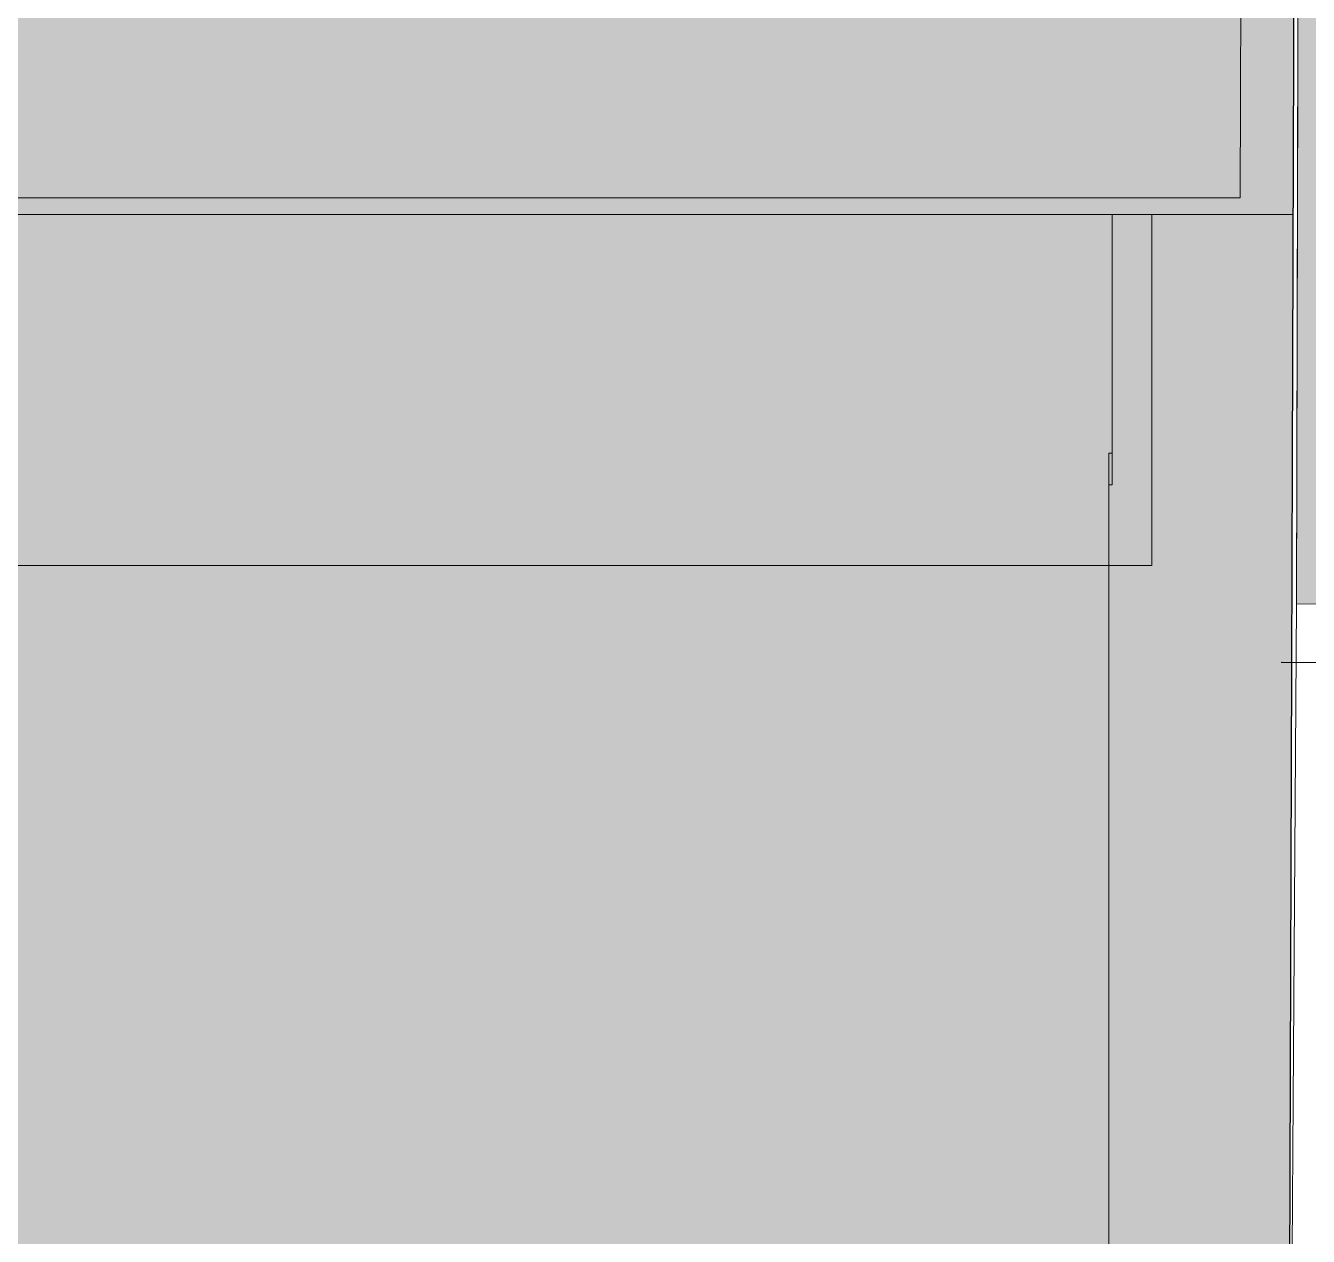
# Model space of a CAD drawing. Header units: metres. Extents: x -208 to 1512, y -277 to 123.
# Drawn here: x 841.113 to 844.244, y -12.989 to -10.034 of the extents above; entities that cross this region are included whole.
import ezdxf

# ---------------------------------------------------------------- set-up
doc = ezdxf.new("R2010")
doc.units = ezdxf.units.M
doc.header["$MEASUREMENT"] = 0
doc.linetypes.add('Wipeout_Contour', pattern=[1, 0, -1])
for name, color, linetype in [('220 Bodenaufbau - Außen_ Gefälle', 7, 'Continuous'), ('330 Dachaufbau', 7, 'Continuous'), ('725 Nachbarbebauung', 7, 'Continuous'), ('730_DKM_Gebäude', 7, 'Continuous'), ('740_WienGV_L_Gebäude', 7, 'Continuous'), ('840 Baulinien', 7, 'Continuous'), ('918 Lageplan Beschriftung.x', 7, 'Continuous')]:
    doc.layers.add(name, color=color, linetype=linetype)
doc.linetypes.add('Grenze Grundstück', pattern='A,0,[1,415_260415_PP_VA_1_10 Lageplan1.Shx,S=0.063492,R=0,X=0,Y=0],-8,0', length=8)

# ---------------------------------------------------------------- blocks, each defined once
blk = doc.blocks.new('Decke_53_5', base_point=(844.2449, -0.0005))
at = {"layer": '725 Nachbarbebauung', "linetype": 'Continuous', "lineweight": 0, "true_color": 0x1f1f1f}
blk.add_hatch(color=250, dxfattribs=at).paths.add_polyline_path([(844.2449, -0.0005), (844.2153, -11.4452), (854.3196, -11.5304), (854.3233, -10.6699), (857.1206, -10.681), (857.1165, -11.6356), (863.1518, -11.6611), (863.2334, -0.0159)])
at = {"layer": '725 Nachbarbebauung', "color": 8, "linetype": 'Continuous', "lineweight": 13, "flags": 128}
blk.add_lwpolyline([(844.2449, -0.0005), (844.2153, -11.4452), (854.3196, -11.5304), (854.3233, -10.6699), (857.1206, -10.681), (857.1165, -11.6356), (863.1518, -11.6611), (863.2334, -0.0159)], close=True, dxfattribs=at)
blk = doc.blocks.new('Decke_65_5', base_point=(831.8223, -4.5433))
at = {"layer": '220 Bodenaufbau - Außen_ Gefälle', "linetype": 'Continuous', "lineweight": 0, "true_color": 0x323232}
h = blk.add_hatch(color=250, dxfattribs=at)
h.paths.add_polyline_path([(831.8223, -4.5433), (825.4439, -4.5433), (825.4656, -10.4546), (831.6873, -10.4546), (831.6873, -14.87), (837.6373, -14.87), (837.6373, -10.4546), (844.0775, -10.4546), (844.0972, -4.5433), (837.6771, -4.5433), (837.6723, -1.67), (831.8223, -1.67)])
h.paths.add_polyline_path([(831.7523, -7.395), (833.2723, -7.395), (833.2723, -7.605), (834.0023, -7.605), (834.0023, -6.215), (833.2323, -6.215), (833.2323, -5.885), (834.0023, -5.885), (834.0023, -3.865), (836.3623, -3.865), (836.3623, -6.245), (836.3623, -7.605), (836.8137, -7.605), (836.8137, -8.955), (831.7523, -8.955)], flags=0)
at = {"layer": '220 Bodenaufbau - Außen_ Gefälle', "color": 7, "linetype": 'Continuous', "lineweight": 13, "flags": 128}
blk.add_lwpolyline([(831.8223, -4.5433), (825.4439, -4.5433), (825.4656, -10.4546), (831.6873, -10.4546), (831.6873, -14.87), (837.6373, -14.87), (837.6373, -10.4546), (844.0775, -10.4546), (844.0972, -4.5433), (837.6771, -4.5433), (837.6723, -1.67), (831.8223, -1.67)], close=True, dxfattribs=at)
blk = doc.blocks.new('Dachfläche_66_5', base_point=(837.8073, -13.585))
at = {"layer": '330 Dachaufbau', "linetype": 'Continuous', "lineweight": 0, "true_color": 0x000000}
blk.add_hatch(color=18, dxfattribs=at).paths.add_polyline_path([(844.2073, -10.4946), (843.7651, -10.4946), (843.7651, -11.155), (843.7572, -11.155), (843.7572, -13.585), (837.8073, -13.585), (837.8073, -15.07), (839.0023, -15.07), (839.0023, -14.228), (840.7523, -14.228), (840.7523, -15.07), (841.4673, -15.07), (841.4673, -14.228), (843.2173, -14.228), (843.2173, -15.07), (844.1921, -15.07)])
at = {"layer": '330 Dachaufbau', "color": 7, "linetype": 'Continuous', "lineweight": 18, "flags": 128}
for points in [[(843.7651, -10.4946), (844.2073, -10.4946)], [(844.2073, -10.4946), (844.1921, -15.07)]]:
    blk.add_lwpolyline(points, dxfattribs=at)
at = {"color": 254, "linetype": 'Wipeout_Contour', "lineweight": 0, "ltscale": 3375.336457}
blk.add_wipeout([(843.7572, -11.0949), (843.7651, -11.0949), (843.7651, -11.0772), (843.7572, -11.0772)], dxfattribs=at).dxf.layer = '330 Dachaufbau'
at = {"color": 254, "linetype": 'Wipeout_Contour', "lineweight": 0, "ltscale": 3375.339437}
blk.add_wipeout([(843.7572, -11.1303), (843.7572, -11.155), (843.7651, -11.155), (843.7651, -11.1303)], dxfattribs=at).dxf.layer = '330 Dachaufbau'
at = {"layer": '330 Dachaufbau', "color": 7, "linetype": 'Continuous', "lineweight": 18, "flags": 128}
for points in [[(843.7651, -11.0772), (843.7572, -11.0772)], [(843.7572, -11.155), (843.7651, -11.155)], [(843.7572, -13.585), (843.7572, -11.155)]]:
    blk.add_lwpolyline(points, dxfattribs=at)
at = {"color": 254, "linetype": 'Wipeout_Contour', "lineweight": 0, "ltscale": 3375.337853}
blk.add_wipeout([(843.7651, -11.1303), (843.7651, -11.0949), (843.7572, -11.0949), (843.7572, -11.1303)], dxfattribs=at).dxf.layer = '330 Dachaufbau'
at = {"layer": '330 Dachaufbau', "color": 7, "linetype": 'Continuous', "lineweight": 18, "flags": 128}
for points in [[(843.7651, -11.155), (843.7651, -10.4946)], [(843.7572, -11.0772), (843.7572, -11.0949), (843.7572, -11.1303), (843.7572, -11.155)]]:
    blk.add_lwpolyline(points, dxfattribs=at)
blk = doc.blocks.new('Dachfläche_68_5', base_point=(837.8073, -10.4946))
at = {"layer": '330 Dachaufbau', "linetype": 'Continuous', "lineweight": 0, "true_color": 0x000000}
blk.add_hatch(color=18, dxfattribs=at).paths.add_polyline_path([(843.8623, -11.3521), (843.8623, -10.4946), (837.8073, -10.4946), (837.8073, -11.3521)])
at = {"layer": '330 Dachaufbau', "color": 7, "linetype": 'Continuous', "lineweight": 18, "flags": 128}
for points in [[(837.8073, -10.4946), (843.8623, -10.4946)], [(843.8623, -10.4946), (843.8623, -11.3521)], [(843.8623, -11.3521), (837.8073, -11.3521)]]:
    blk.add_lwpolyline(points, dxfattribs=at)

msp = doc.modelspace()

# ---------------------------------------------------------------- hatches: boundary and pattern name
at = {"layer": '918 Lageplan Beschriftung.x', "linetype": 'Continuous', "lineweight": 0, "true_color": 0x3f0000}
msp.add_hatch(color=18, dxfattribs=at).paths.add_polyline_path([(825.3125, -15.07), (830.6323, -15.07), (830.6323, -15.97), (838.8623, -15.97), (838.8623, -15.07), (844.1921, -15.07), (844.2425, 0.07), (838.3473, 0.07), (838.3473, 0.8), (831.1473, 0.8), (831.1473, 0.07), (825.257, 0.07)])

# ---------------------------------------------------------------- linework, layer by layer
at = {"layer": '730_DKM_Gebäude', "color": 7, "linetype": 'Continuous', "lineweight": 25}
msp.add_lwpolyline([(863.1517, -11.6764), (856.8951, -11.6477), (856.8903, -12.6758), (854.3251, -12.6638), (854.3299, -11.6357), (844.1821, -11.5887)], dxfattribs=at)
at = {"layer": '740_WienGV_L_Gebäude', "color": 7, "linetype": 'Continuous', "lineweight": 25}
msp.add_line((854.3299, -11.6357), (844.1781, -11.5887), dxfattribs=at)
at = {"layer": '840 Baulinien', "color": 76, "linetype": 'Grenze Grundstück', "lineweight": 13, "true_color": 0x3f7f02}
msp.add_lwpolyline([(825.2573, -0.0002), (844.2423, -0.0012), (844.2153, -11.4452), (844.1608, -19.5703), (844.1059, -31.3281), (825.3237, -34.0269), (825.3137, -12.2031)], close=True, dxfattribs=at)
at = {"layer": '918 Lageplan Beschriftung.x', "color": 1, "linetype": 'Continuous', "lineweight": 25, "true_color": 0xfb0106, "flags": 128}
msp.add_lwpolyline([(825.3125, -15.07), (830.6323, -15.07), (830.6323, -15.97), (838.8623, -15.97), (838.8623, -15.07), (844.1921, -15.07), (844.2425, 0.07), (838.3473, 0.07), (838.3473, 0.8), (831.1473, 0.8), (831.1473, 0.07), (825.257, 0.07)], close=True, dxfattribs=at)

# ---------------------------------------------------------------- block references
at = {"layer": '220 Bodenaufbau - Außen_ Gefälle', "color": 7, "linetype": 'Continuous', "lineweight": 13}
msp.add_blockref('Decke_65_5', (831.8223, -4.5433), dxfattribs=at)
at = {"layer": '725 Nachbarbebauung', "color": 8, "linetype": 'Continuous', "lineweight": 13}
msp.add_blockref('Decke_53_5', (844.2449, -0.0005), dxfattribs=at)

# ---------------------------------------------------------------- next in the draw order: block references
at = {"layer": '330 Dachaufbau', "color": 7, "linetype": 'Continuous', "lineweight": 18}
msp.add_blockref('Dachfläche_66_5', (837.8073, -13.585), dxfattribs=at)

# ---------------------------------------------------------------- next in the draw order: block references
msp.add_blockref('Dachfläche_68_5', (837.8073, -10.4946), dxfattribs=at)

doc.saveas('drawing.dxf')
